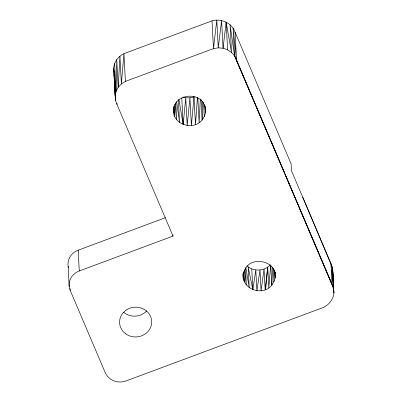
<?xml version="1.0" encoding="UTF-8"?>
<svg xmlns="http://www.w3.org/2000/svg" width="402" height="402" viewBox="0 0 402 402"><rect width="100%" height="100%" fill="white"/><g stroke="black" fill="none" stroke-linecap="round" stroke-linejoin="round"><path stroke-width="0.6" d="M115.459 96.54L115.439 100.254L117.002 104.49L173.011 236.085L79.269 270.988A16.065 14.894 -3 0 0 70.209 290.375L105.239 372.679A16.065 14.894 -3 0 0 126.062 380.93L323.61 307.369C329.198 304.671 333.338 299.239 333.896 292.988C332.389 283.264 334.735 272.737 330.926 263.471L291.47 170.77L291.103 163.82L235.095 32.225C232.019 22.959 221.155 18.196 212.015 20.849L123.952 53.642C118.364 56.34 114.223 61.772 113.665 68.023L115.439 100.254L115.248 96.55M113.987 72.501L113.665 68.023L116.062 91.365L116.741 59.571L118.198 87.319L116.062 91.365L115.118 95.776L114.434 81.686M202.563 101.314L202.141 119.972C193.282 131.233 172.172 124.369 173.458 109.5M272.621 267.26L271.822 285.219C262.531 296.962 240.898 288.917 243.079 273.551M200.337 99.063L199.126 122.695L197.829 98.028M197.482 97.415L195.457 124.605L194 96.857L189.935 97.822L185.744 97.786L182.865 97.038M270.682 265.034L268.807 287.938L267.717 267.139L270.305 264.802M194 96.857L191.387 125.575L189.935 97.822L187.196 125.535L185.744 97.786L183.166 124.494L178.945 99.616M265.672 289.576L267.717 267.139C261.516 271.33 252.376 271.094 246.918 265.767M267.717 267.139L265.139 289.852L264.049 269.049L261.074 290.822L259.983 270.018L256.883 290.782L255.793 269.978L252.853 289.736L248.17 266.958L249.26 287.762L245.873 267.807M332.484 267.712L333.575 288.51L234.567 55.893L230.06 24.683L231.512 52.436L226.135 22.085L223.065 48.27C229.16 49.662 234.487 53.999 236.552 59.973L332.017 284.274L333.575 288.51L333.896 292.988L332.484 267.712L302.696 197.146M201.075 99.621L202.141 119.972C204.995 116.565 205.965 112.103 205.467 107.756M270.797 265.637L271.822 285.219C288.008 260.973 242.813 250.059 243.3 277.832L243.125 273.511M125.409 81.39L121.384 83.917L118.198 87.319L119.932 56.169L121.384 83.917L123.952 53.642L125.409 81.39L213.472 48.602L218.251 47.848L223.065 48.27L221.613 20.522L218.251 47.848L216.794 20.1L213.472 48.602L212.015 20.849M69.194 286.606L68.104 265.807A16.065 14.894 -3 0 1 78.179 250.19L165.473 217.683M176.604 101.756L179.573 122.515L178.377 99.696M274.099 270.204L275.144 278.124L274.852 272.616M244.426 270.099L246.346 284.983L245.451 267.853M174.92 104.168L176.664 119.736L175.79 103.088M204.588 104.877L205.457 112.877L205.1 106.093M333.575 288.51L330.926 263.471L332.017 284.274L234.567 55.893L233.115 28.14L236.552 59.973L235.095 32.225M243.527 272.385L244.315 281.596L243.803 271.807M173.855 106.465L174.629 116.349L174.116 106.485M275.089 272.355L275.174 273.606L275.119 272.4M205.452 107.766L205.533 108.987C203 89.802 171.553 93.133 173.619 112.585L173.458 108.862M273.28 268.41L273.983 281.867M251.763 268.938L252.853 289.736M226.135 22.085L227.587 49.833M203.558 102.44L204.301 116.62M181.779 97.977L183.166 124.494M172.945 234.848L173.011 236.085M116.937 103.259L117.002 104.49M114.605 63.611L116.062 91.365M114.374 79.903L114.052 73.737L114.374 80.465M114.439 81.134L114.761 87.304M114.856 89.154L115.183 95.319M78.179 250.19L79.269 270.988M70.109 288.536L70.209 290.375M332.806 272.189L332.836 277.109M68.405 267.451A16.065 14.894 -3 0 1 68.184 266.355M146.73 310.877A16.065 14.894 -3 0 1 123.635 312.279M125.63 333.796A16.065 14.894 -3 0 0 151.514 324.158A16.065 14.894 -3 0 0 129.751 308.249A16.065 14.894 -3 0 0 125.63 333.796"/></g></svg>
